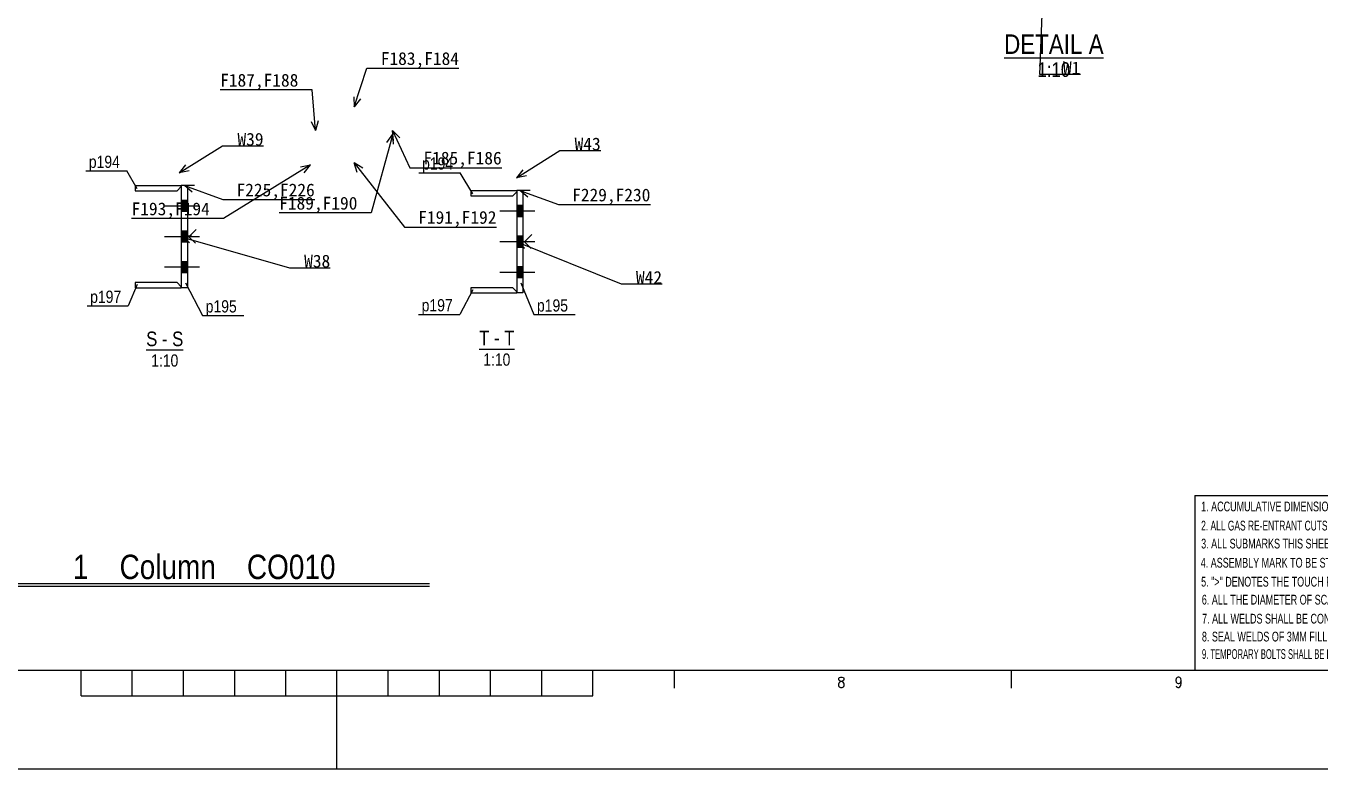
# Model space of a CAD drawing. Header units: millimetres. Extents: x -256 to 585, y -266 to 464.
# Drawn here: x 109 to 362.2, y -266.2 to -120.7 of the extents above; entities that cross this region are included whole.
import ezdxf

# ---------------------------------------------------------------- set-up
doc = ezdxf.new("R2010")
doc.units = ezdxf.units.MM
doc.layers.add('WELD_LABELS', color=5, linetype='Continuous')
doc.styles.add('Arial', font='ARIAL.TTF', dxfattribs={"height": 0.2})
doc.styles.add('Arial Narrow', font='ARIALN.TTF', dxfattribs={"height": 0.2})

# ---------------------------------------------------------------- blocks, each defined once
blk = doc.blocks.new('Unknown-252070812-55923')
at = {"color": 7, "linetype": 'Continuous'}
for p, q in [((-226.11, -246.9), (564.83, -246.9)), ((119.8, -251.92), (119.8, -246.9)), ((129.8, -251.92), (129.8, -246.9)), ((139.82, -251.92), (139.82, -246.9)), ((149.84, -251.92), (149.84, -246.9)), ((159.85, -251.92), (159.85, -246.9)), ((169.85, -266.25), (169.85, -246.9)), ((179.87, -251.92), (179.87, -246.9)), ((189.89, -251.92), (189.89, -246.9)), ((199.89, -251.92), (199.89, -246.9)), ((209.9, -251.92), (209.9, -246.9)), ((219.92, -251.92), (219.92, -246.9)), ((235.85, -250.42), (235.85, -246.9)), ((301.84, -250.42), (301.84, -246.9)), ((268.04, -249.39), (267.95, -249.58)), ((267.95, -249.58), (267.95, -249.86)), ((267.95, -249.86), (268.04, -250.06)), ((268.04, -248.52), (268.12, -248.33)), ((268.04, -248.72), (268.04, -248.52)), ((268.12, -248.91), (268.04, -248.72)), ((268.2, -249.19), (268.04, -249.39)), ((268.04, -250.06), (268.12, -250.15)), ((268.12, -248.33), (268.36, -248.24)), ((268.28, -249), (268.12, -248.91)), ((268.12, -250.15), (268.36, -250.25)), ((268.44, -249.1), (268.2, -249.19)), ((268.61, -249.1), (268.28, -249)), ((268.36, -248.24), (268.69, -248.24)), ((268.36, -250.25), (268.69, -250.25)), ((268.77, -249), (268.44, -249.1)), ((268.85, -249.19), (268.61, -249.1)), ((268.69, -248.24), (268.93, -248.33)), ((268.69, -250.25), (268.93, -250.15)), ((268.93, -248.91), (268.77, -249)), ((269.01, -249.39), (268.85, -249.19)), ((268.93, -248.33), (269.01, -248.52)), ((269.01, -248.72), (268.93, -248.91)), ((268.93, -250.15), (269.01, -250.06)), ((269.01, -248.52), (269.01, -248.72)), ((269.09, -249.58), (269.01, -249.39)), ((269.01, -250.06), (269.09, -249.86)), ((269.09, -249.86), (269.09, -249.58)), ((334.03, -248.52), (333.95, -248.81)), ((333.95, -248.81), (333.95, -248.91)), ((333.95, -248.91), (334.03, -249.19)), ((334.19, -248.33), (334.03, -248.52)), ((334.03, -249.19), (334.19, -249.39)), ((334.03, -249.96), (334.11, -250.15)), ((334.11, -250.15), (334.35, -250.25)), ((334.43, -248.24), (334.19, -248.33)), ((334.19, -249.39), (334.43, -249.48)), ((334.35, -250.25), (334.52, -250.25)), ((334.52, -248.24), (334.43, -248.24)), ((334.43, -249.48), (334.52, -249.48)), ((334.76, -248.33), (334.52, -248.24)), ((334.52, -249.48), (334.76, -249.39)), ((334.52, -250.25), (334.76, -250.15)), ((334.92, -248.52), (334.76, -248.33)), ((334.76, -249.39), (334.92, -249.19)), ((334.76, -250.15), (334.92, -249.86)), ((335, -248.91), (334.92, -248.52)), ((334.92, -249.19), (335, -248.91)), ((334.92, -249.86), (335, -249.39)), ((335, -249.39), (335, -248.91)), ((119.8, -251.92), (219.92, -251.92)), ((584.85, -266.25), (-256.15, -266.25))]:
    blk.add_line(p, q, dxfattribs=at)
blk = doc.blocks.new('Unknown-252070812-27 - 48091')
at = {"color": 6, "linetype": 'Continuous'}
blk.add_line((132.52, -184.18), (139.79, -184.18), dxfattribs=at)
at = {"color": 0, "linetype": 'Continuous'}
for points in [[(134.71, -183.43), (134.71, -180.43), (132.52, -180.43), (132.52, -183.43)], [(138.82, -187.43), (138.82, -184.93), (133.49, -184.93), (133.49, -187.43)]]:
    blk.add_wipeout(points, dxfattribs=at)
at = {"color": 6, "linetype": 'Continuous', "style": 'Arial Narrow'}
blk.add_text('1:10', height=2.386, dxfattribs=at).set_placement((133.49, -187.43))
at = {"color": 0, "linetype": 'Continuous'}
blk.add_wipeout([(136.7, -183.43), (136.7, -180.43), (135.61, -180.43), (135.61, -183.43)], dxfattribs=at)
at = {"color": 6, "linetype": 'Continuous', "style": 'Arial Narrow'}
blk.add_text('S', height=2.86, dxfattribs=at).set_placement((132.52, -183.43))
at = {"color": 0, "linetype": 'Continuous'}
blk.add_wipeout([(139.79, -183.43), (139.79, -180.43), (137.6, -180.43), (137.6, -183.43)], dxfattribs=at)
at = {"color": 6, "linetype": 'Continuous', "style": 'Arial Narrow'}
for s, p in [('-', (135.61, -183.43)), ('S', (137.6, -183.43))]:
    blk.add_text(s, height=2.86, dxfattribs=at).set_placement(p)
blk = doc.blocks.new('Unknown-252070812-29 - 50538')
at = {"color": 6, "linetype": 'Continuous'}
blk.add_line((197.66, -184), (204.57, -184), dxfattribs=at)
at = {"color": 0, "linetype": 'Continuous'}
for points in [[(199.67, -183.25), (199.67, -180.25), (197.66, -180.25), (197.66, -183.25)], [(203.78, -187.25), (203.78, -184.75), (198.45, -184.75), (198.45, -187.25)]]:
    blk.add_wipeout(points, dxfattribs=at)
at = {"color": 6, "linetype": 'Continuous', "style": 'Arial Narrow'}
blk.add_text('1:10', height=2.386, dxfattribs=at).set_placement((198.45, -187.25))
at = {"color": 0, "linetype": 'Continuous'}
blk.add_wipeout([(201.66, -183.25), (201.66, -180.25), (200.57, -180.25), (200.57, -183.25)], dxfattribs=at)
at = {"color": 6, "linetype": 'Continuous', "style": 'Arial Narrow'}
blk.add_text('T', height=2.86, dxfattribs=at).set_placement((197.66, -183.25))
at = {"color": 0, "linetype": 'Continuous'}
blk.add_wipeout([(204.57, -183.25), (204.57, -180.25), (202.56, -180.25), (202.56, -183.25)], dxfattribs=at)
at = {"color": 6, "linetype": 'Continuous', "style": 'Arial Narrow'}
for s, p in [('-', (200.57, -183.25)), ('T', (202.56, -183.25))]:
    blk.add_text(s, height=2.86, dxfattribs=at).set_placement(p)
blk = doc.blocks.new('Unknown-252070812-30 - 1225')
at = {"color": 6, "linetype": 'Continuous'}
blk.add_line((300.37, -126.96), (319.83, -126.96), dxfattribs=at)
at = {"color": 0, "linetype": 'Continuous'}
for points in [[(315.71, -126.21), (315.71, -122.21), (300.37, -122.21), (300.37, -126.21)], [(313.3, -130.71), (313.3, -127.71), (306.9, -127.71), (306.9, -130.71)]]:
    blk.add_wipeout(points, dxfattribs=at)
at = {"color": 6, "linetype": 'Continuous', "style": 'Arial Narrow'}
for s, height, p in [('DETAIL', 3.818, (300.37, -126.21)), ('1:10', 2.863, (306.9, -130.71))]:
    blk.add_text(s, height=height, dxfattribs=at).set_placement(p)
at = {"color": 0, "linetype": 'Continuous'}
blk.add_wipeout([(319.83, -126.21), (319.83, -122.21), (316.91, -122.21), (316.91, -126.21)], dxfattribs=at)
at = {"color": 6, "linetype": 'Continuous', "style": 'Arial Narrow'}
blk.add_text('A', height=3.82, dxfattribs=at).set_placement((316.91, -126.21))
blk = doc.blocks.new('Bolt-252070812-48135 - 48091')
at = {"linetype": 'Continuous'}
for points in [[(139.39, -154.89), (139.39, -157.09), (140.59, -157.09), (140.59, -154.89)], [(139.39, -154.89), (139.39, -157.09), (140.59, -157.09), (140.59, -154.89)], [(139.39, -160.89), (139.39, -163.09), (140.59, -163.09), (140.59, -160.89)], [(139.39, -160.89), (139.39, -163.09), (140.59, -163.09), (140.59, -160.89)], [(139.39, -166.89), (139.39, -169.09), (140.59, -169.09), (140.59, -166.89)], [(139.39, -166.89), (139.39, -169.09), (140.59, -169.09), (140.59, -166.89)]]:
    blk.add_hatch(color=3, dxfattribs=at).paths.add_polyline_path(points)
at = {"color": 3, "linetype": 'Continuous'}
for p, q in [((142.93, -155.99), (136.09, -155.99)), ((142.93, -155.99), (136.09, -155.99)), ((140.59, -154.89), (139.39, -154.89)), ((140.59, -154.89), (139.39, -154.89)), ((140.59, -157.09), (139.39, -157.09)), ((140.59, -157.09), (139.39, -157.09)), ((142.93, -161.99), (136.09, -161.99)), ((142.93, -161.99), (136.09, -161.99)), ((140.59, -160.89), (139.39, -160.89)), ((140.59, -160.89), (139.39, -160.89)), ((140.59, -163.09), (139.39, -163.09)), ((140.59, -163.09), (139.39, -163.09)), ((140.59, -166.89), (139.39, -166.89)), ((140.59, -166.89), (139.39, -166.89)), ((142.93, -167.99), (136.09, -167.99)), ((142.93, -167.99), (136.09, -167.99)), ((140.59, -169.09), (139.39, -169.09)), ((140.59, -169.09), (139.39, -169.09))]:
    blk.add_line(p, q, dxfattribs=at)
blk = doc.blocks.new('Part-252070812-48112 - 48091')
at = {"color": 2, "linetype": 'Continuous'}
for p, q in [((140.59, -151.99), (139.39, -151.99)), ((139.39, -151.99), (139.39, -171.99)), ((140.59, -151.99), (140.59, -171.99)), ((140.89, -161.99), (142.29, -160.59)), ((140.89, -161.99), (142.19, -163.29)), ((140.59, -171.99), (139.39, -171.99))]:
    blk.add_line(p, q, dxfattribs=at)
blk = doc.blocks.new('Part-252070812-48114 - 48091')
at = {"color": 2, "linetype": 'Continuous'}
for p, q in [((130.39, -151.99), (139.39, -151.99)), ((130.39, -151.99), (130.39, -152.99)), ((130.39, -152.99), (138.59, -152.99)), ((138.59, -152.99), (139.39, -152.19)), ((139.39, -151.99), (139.39, -152.19))]:
    blk.add_line(p, q, dxfattribs=at)
blk = doc.blocks.new('Part-252070812-48116 - 48091')
at = {"color": 2, "linetype": 'Continuous'}
for p, q in [((138.59, -170.99), (130.39, -170.99)), ((130.39, -170.99), (130.39, -171.99)), ((130.39, -171.99), (139.39, -171.99)), ((139.39, -171.79), (138.59, -170.99)), ((139.39, -171.99), (139.39, -171.79))]:
    blk.add_line(p, q, dxfattribs=at)
blk = doc.blocks.new('Part-252070812-50554 - 50538')
at = {"color": 2, "linetype": 'Continuous'}
for p, q in [((206.24, -152.98), (205.04, -152.98)), ((205.04, -152.98), (205.04, -172.98)), ((206.24, -152.98), (206.24, -172.98)), ((206.54, -162.98), (207.94, -161.58)), ((206.54, -162.98), (207.84, -164.28)), ((206.24, -172.98), (205.04, -172.98))]:
    blk.add_line(p, q, dxfattribs=at)
blk = doc.blocks.new('Part-252070812-50551 - 50538')
at = {"color": 2, "linetype": 'Continuous'}
for p, q in [((196.04, -152.98), (205.04, -152.98)), ((196.04, -152.98), (196.04, -153.98)), ((196.04, -153.98), (204.24, -153.98)), ((204.24, -153.98), (205.04, -153.18)), ((205.04, -152.98), (205.04, -153.18))]:
    blk.add_line(p, q, dxfattribs=at)
blk = doc.blocks.new('Part-252070812-50556 - 50538')
at = {"color": 2, "linetype": 'Continuous'}
for p, q in [((204.24, -171.98), (196.04, -171.98)), ((196.04, -171.98), (196.04, -172.98)), ((205.04, -172.78), (204.24, -171.98)), ((196.04, -172.98), (205.04, -172.98)), ((205.04, -172.98), (205.04, -172.78))]:
    blk.add_line(p, q, dxfattribs=at)
blk = doc.blocks.new('Bolt-252070812-50581 - 50538')
at = {"linetype": 'Continuous'}
for points in [[(205.04, -155.88), (205.04, -158.08), (206.24, -158.08), (206.24, -155.88)], [(205.04, -161.88), (205.04, -164.08), (206.24, -164.08), (206.24, -161.88)], [(205.04, -167.88), (205.04, -170.08), (206.24, -170.08), (206.24, -167.88)]]:
    blk.add_hatch(color=3, dxfattribs=at).paths.add_polyline_path(points)
at = {"color": 3, "linetype": 'Continuous'}
for p, q in [((206.24, -155.88), (205.04, -155.88)), ((208.58, -156.98), (201.74, -156.98)), ((206.24, -158.08), (205.04, -158.08)), ((206.24, -161.88), (205.04, -161.88)), ((208.58, -162.98), (201.74, -162.98)), ((206.24, -164.08), (205.04, -164.08)), ((208.58, -168.98), (201.74, -168.98)), ((206.24, -167.88), (205.04, -167.88)), ((206.24, -170.08), (205.04, -170.08))]:
    blk.add_line(p, q, dxfattribs=at)
blk = doc.blocks.new('Unknown-252070812-55924')
at = {"color": 7, "linetype": 'Continuous'}
for p, q in [((97.92, -229.9), (187.92, -229.9)), ((97.92, -230.4), (187.92, -230.4))]:
    blk.add_line(p, q, dxfattribs=at)
at = {"color": 3, "style": 'Arial Narrow'}
blk.add_text('1    Column    CO010', height=4.7721, dxfattribs=at).set_placement((118.2, -229.03))
blk = doc.blocks.new('Unknown-252070812-55929')
at = {"linetype": 'Continuous'}
for points in [[(406.2, -226.71), (407.09, -225.17), (405.4, -225.17)], [(420.75, -226.95), (421.64, -225.41), (419.95, -225.41)]]:
    blk.add_hatch(color=7, dxfattribs=at).paths.add_polyline_path(points)
at = {"color": 7, "linetype": 'Continuous'}
for p, q in [((337.66, -212.65), (337.66, -246.9)), ((337.66, -212.65), (451.67, -212.65)), ((451.67, -212.65), (451.67, -246.9)), ((337.66, -246.9), (451.67, -246.9))]:
    blk.add_line(p, q, dxfattribs=at)
at = {"color": 3, "linetype": 'Continuous'}
for p, q in [((419.96, -225.41), (420.75, -226.94)), ((421.63, -225.41), (420.75, -226.95))]:
    blk.add_line(p, q, dxfattribs=at)
at = {"color": 7, "linetype": 'Continuous'}
for centre in [(406.24, -225.71), (420.8, -225.95)]:
    blk.add_circle(centre, 1, dxfattribs=at)
at = {"color": 7, "linetype": 'Continuous', "style": 'Arial'}
for s, height, width, p in [('1. ACCUMULATIVE DIMENSIONS ARE TAKEN FROM THE "RD" LINE.    积累尺寸是根据这线 "RD" 开始计算。', 1.9102, 0.65892, (338.91, -215.77)), ('2. ALL GAS RE-ENTRANT CUTS WILL HAVE A RADIUS OF 10mm U.N.O.', 1.9102, 0.617738, (338.91, -219.52)), ('所有气割直角切口要有10mm 的半径，除另有所指。', 1.9102, 0.541875, (397.82, -219.52)), ('3. ALL SUBMARKS THIS SHEET TO BE PREFIXED (                                 ).    这张图样的所有副标记前面要加 (                                  )。', 1.91016, 0.65892, (338.91, -223.04)), ('4. ASSEMBLY MARK TO BE STAMPED ON THE FACE WHERE INDICATED THUS      .    构件号打在      标记面上。', 1.9102, 0.65892, (338.83, -226.79)), ('5. ">" DENOTES THE TOUCH FACE OF MEMBERS, SHOP MUST SPOT THEM.    " > " 为构件结合面，工厂需标识出来。', 1.9102, 0.65892, (338.91, -230.5)), ('6. ALL THE DIAMETER OF SCALLOP IS 25mm U.N.O.  所有扇形倒角半径都是25mm，除另有所指。', 1.9102, 0.65892, (339.04, -234.02)), ('7. ALL WELDS SHALL BE CONTINUOUS, U.N.O.   所有焊缝都是连续焊缝，除另有所指。', 1.9102, 0.65892, (339.09, -237.74)), ('8. SEAL WELDS OF 3MM FILLET WELD SHALL BE PROVIDED IN WELDED CONNECTIONS.   焊接节点里的封焊是3mm角焊缝。', 1.9102, 0.65892, (339.06, -241.25)), ('9. TEMPORARY BOLTS SHALL BE RED COATED TO DISTIGUISH FROM THE PERMANENT BOLT.   临时螺栓应涂红油漆，以区别与永久螺栓。', 1.9102, 0.55892, (339.07, -244.67))]:
    blk.add_text(s, height=height, dxfattribs=dict(at, width=width)).set_placement(p)
at = {"color": 3, "linetype": 'Continuous', "style": 'Arial', "width": 0.65}
for p in [(380.1, -223.29), (426.56, -223.24)]:
    blk.add_text('361-RC3210-S-01', height=1.9102, dxfattribs=at).set_placement(p)
blk = doc.blocks.new('Mark-252070812-48157 - 48091')
at = {"color": 0}
blk.add_wipeout([(150.26, -176.83), (150.26, -174.33), (144.16, -174.33), (144.16, -176.83)], dxfattribs=at)
blk.add_wipeout([(150.26, -176.83), (150.26, -174.33), (144.16, -174.33), (144.16, -176.83)], dxfattribs=at)
at = {"color": 7, "linetype": 'Continuous'}
for p, q in [((140.2, -171.05), (143.56, -177.43)), ((143.56, -177.43), (151.61, -177.43))]:
    blk.add_line(p, q, dxfattribs=at)
at = {"color": 3, "style": 'Arial Narrow'}
blk.add_text('p195', height=2.386, dxfattribs=at).set_placement((144.16, -176.83))
blk = doc.blocks.new('Mark-252070812-48160 - 48091')
at = {"color": 7, "linetype": 'Continuous'}
blk.add_line((130.75, -152.61), (128.75, -149.12), dxfattribs=at)
at = {"color": 0}
blk.add_wipeout([(127.4, -148.52), (127.4, -146.02), (121.3, -146.02), (121.3, -148.52)], dxfattribs=at)
blk.add_wipeout([(127.4, -148.52), (127.4, -146.02), (121.3, -146.02), (121.3, -148.52)], dxfattribs=at)
at = {"color": 7, "linetype": 'Continuous'}
blk.add_line((120.7, -149.12), (128.75, -149.12), dxfattribs=at)
at = {"color": 3, "style": 'Arial Narrow'}
blk.add_text('p194', height=2.386, dxfattribs=at).set_placement((121.3, -148.52))
blk = doc.blocks.new('Mark-252070812-48163 - 48091')
at = {"color": 7, "linetype": 'Continuous'}
blk.add_line((130.75, -171.38), (129.01, -175.55), dxfattribs=at)
at = {"color": 0}
blk.add_wipeout([(127.66, -174.95), (127.66, -172.45), (121.56, -172.45), (121.56, -174.95)], dxfattribs=at)
blk.add_wipeout([(127.66, -174.95), (127.66, -172.45), (121.56, -172.45), (121.56, -174.95)], dxfattribs=at)
at = {"color": 7, "linetype": 'Continuous'}
blk.add_line((120.96, -175.55), (129.01, -175.55), dxfattribs=at)
at = {"color": 3, "style": 'Arial Narrow'}
blk.add_text('p197', height=2.386, dxfattribs=at).set_placement((121.56, -174.95))
blk = doc.blocks.new('Mark-252070812-50607 - 50538')
at = {"color": 0}
blk.add_wipeout([(215.07, -176.65), (215.07, -174.15), (208.97, -174.15), (208.97, -176.65)], dxfattribs=at)
blk.add_wipeout([(215.07, -176.65), (215.07, -174.15), (208.97, -174.15), (208.97, -176.65)], dxfattribs=at)
at = {"color": 7, "linetype": 'Continuous'}
for p, q in [((205.81, -171.04), (208.37, -177.25)), ((208.37, -177.25), (216.42, -177.25))]:
    blk.add_line(p, q, dxfattribs=at)
at = {"color": 3, "style": 'Arial Narrow'}
blk.add_text('p195', height=2.386, dxfattribs=at).set_placement((208.97, -176.65))
blk = doc.blocks.new('Mark-252070812-50604 - 50538')
at = {"color": 7, "linetype": 'Continuous'}
blk.add_line((196.41, -153.6), (193.94, -149.46), dxfattribs=at)
at = {"color": 0}
blk.add_wipeout([(192.59, -148.86), (192.59, -146.36), (186.49, -146.36), (186.49, -148.86)], dxfattribs=at)
blk.add_wipeout([(192.59, -148.86), (192.59, -146.36), (186.49, -146.36), (186.49, -148.86)], dxfattribs=at)
at = {"color": 7, "linetype": 'Continuous'}
blk.add_line((185.89, -149.46), (193.94, -149.46), dxfattribs=at)
at = {"color": 3, "style": 'Arial Narrow'}
blk.add_text('p194', height=2.386, dxfattribs=at).set_placement((186.49, -148.86))
blk = doc.blocks.new('Mark-252070812-50610 - 50538')
at = {"color": 7, "linetype": 'Continuous'}
blk.add_line((196.41, -172.37), (193.86, -177.21), dxfattribs=at)
at = {"color": 0}
blk.add_wipeout([(192.51, -176.61), (192.51, -174.11), (186.41, -174.11), (186.41, -176.61)], dxfattribs=at)
blk.add_wipeout([(192.51, -176.61), (192.51, -174.11), (186.41, -174.11), (186.41, -176.61)], dxfattribs=at)
at = {"color": 7, "linetype": 'Continuous'}
blk.add_line((185.81, -177.21), (193.86, -177.21), dxfattribs=at)
at = {"color": 3, "style": 'Arial Narrow'}
blk.add_text('p197', height=2.386, dxfattribs=at).set_placement((186.41, -176.61))

msp = doc.modelspace()

# ---------------------------------------------------------------- linework, layer by layer
at = {"layer": 'WELD_LABELS', "color": 5}
for p, q in [((173.18, -136.59), (175.72, -129.01)), ((175.72, -129.01), (193.72, -129.01)), ((164.99, -133.25), (146.99, -133.25)), ((165.64, -141.23), (164.99, -133.25)), ((173.12, -134.59), (173.18, -136.59)), ((174.43, -135.03), (173.18, -136.59)), ((164.81, -139.41), (165.64, -141.23)), ((166.17, -139.3), (165.64, -141.23)), ((182.12, -142.64), (180.71, -141.23)), ((180.88, -143.22), (180.71, -141.23)), ((180.71, -141.23), (184.07, -148.49)), ((139, -149.5), (147.48, -144.21)), ((147.48, -144.21), (155.48, -144.21)), ((180.76, -141.89), (176.54, -157.33)), ((179.6, -143.52), (180.76, -141.89)), ((180.93, -143.89), (180.76, -141.89)), ((205, -150.5), (213.44, -145.13)), ((213.44, -145.13), (221.44, -145.13)), ((140.23, -147.92), (139, -149.5)), ((140.96, -149.09), (139, -149.5)), ((164.67, -147.93), (147.66, -158.44)), ((162.71, -148.33), (164.67, -147.93)), ((163.43, -149.5), (164.67, -147.93)), ((174.88, -148.58), (173.18, -147.53)), ((173.8, -149.43), (173.18, -147.53)), ((173.18, -147.53), (183.05, -160.11)), ((206.22, -148.91), (205, -150.5)), ((206.95, -150.07), (205, -150.5)), ((141.99, -151.99), (139.99, -151.99)), ((141.52, -153.28), (139.99, -151.99)), ((139.99, -151.99), (147.5, -154.74)), ((207.64, -152.98), (205.64, -152.98)), ((207.17, -154.27), (205.64, -152.98)), ((205.64, -152.98), (213.16, -155.72)), ((147.5, -154.74), (165.5, -154.74)), ((213.16, -155.72), (231.16, -155.72)), ((147.66, -158.44), (129.66, -158.44)), ((176.54, -157.33), (158.54, -157.33)), ((141.38, -161.85), (139.39, -161.99)), ((141, -163.17), (139.39, -161.99)), ((139.39, -161.99), (160.53, -168.06)), ((183.05, -160.11), (201.05, -160.11)), ((207.04, -163.05), (205.04, -162.98)), ((206.53, -164.32), (205.04, -162.98)), ((160.53, -168.06), (168.53, -168.06)), ((225.44, -171.22), (233.44, -171.22))]:
    msp.add_line(p, q, dxfattribs=at)

# ---------------------------------------------------------------- block references
for name in ['Unknown-252070812-55923', 'Part-252070812-48114 - 48091', 'Part-252070812-48112 - 48091', 'Part-252070812-50551 - 50538', 'Part-252070812-50554 - 50538', 'Bolt-252070812-48135 - 48091', 'Bolt-252070812-50581 - 50538', 'Part-252070812-48116 - 48091', 'Part-252070812-50556 - 50538', 'Unknown-252070812-55929', 'Unknown-252070812-55924']:
    msp.add_blockref(name, (0, 0))

# ---------------------------------------------------------------- texts
at = {"layer": 'WELD_LABELS', "color": 5, "char_height": 2.5}
for s, insert, attachment_point in [('F183,F184', (193.72, -129.01), 9), ('F187,F188', (146.99, -133.25), 7), ('W39', (155.48, -144.21), 9), ('W43', (221.44, -145.13), 9), ('F225,F226', (165.5, -154.74), 9), ('F189,F190', (158.54, -157.33), 7), ('F229,F230', (231.16, -155.72), 9), ('F193,F194', (129.66, -158.44), 7), ('F191,F192', (201.05, -160.11), 9), ('W38', (168.53, -168.06), 9), ('W42', (233.44, -171.22), 9)]:
    msp.add_mtext(s, dxfattribs=dict(at, insert=insert, attachment_point=attachment_point))

# ---------------------------------------------------------------- next in the draw order: block references
for name in ['Unknown-252070812-30 - 1225', 'Mark-252070812-48160 - 48091', 'Mark-252070812-50604 - 50538', 'Mark-252070812-48163 - 48091', 'Mark-252070812-48157 - 48091', 'Mark-252070812-50607 - 50538', 'Mark-252070812-50610 - 50538', 'Unknown-252070812-27 - 48091', 'Unknown-252070812-29 - 50538']:
    msp.add_blockref(name, (0, 0))

# ---------------------------------------------------------------- next in the draw order: linework, layer by layer
at = {"layer": 'WELD_LABELS', "color": 5}
for p, q in [((308.33, -104.21), (307.28, -130.19)), ((307.28, -130.19), (315.28, -130.19)), ((184.07, -148.49), (202.07, -148.49)), ((205.04, -162.98), (225.44, -171.22))]:
    msp.add_line(p, q, dxfattribs=at)

# ---------------------------------------------------------------- next in the draw order: texts
at = {"layer": 'WELD_LABELS', "color": 5, "char_height": 2.5, "attachment_point": 9}
for s, insert in [('W1', (315.28, -130.19)), ('F185,F186', (202.07, -148.49))]:
    msp.add_mtext(s, dxfattribs=dict(at, insert=insert))

doc.saveas('drawing.dxf')
